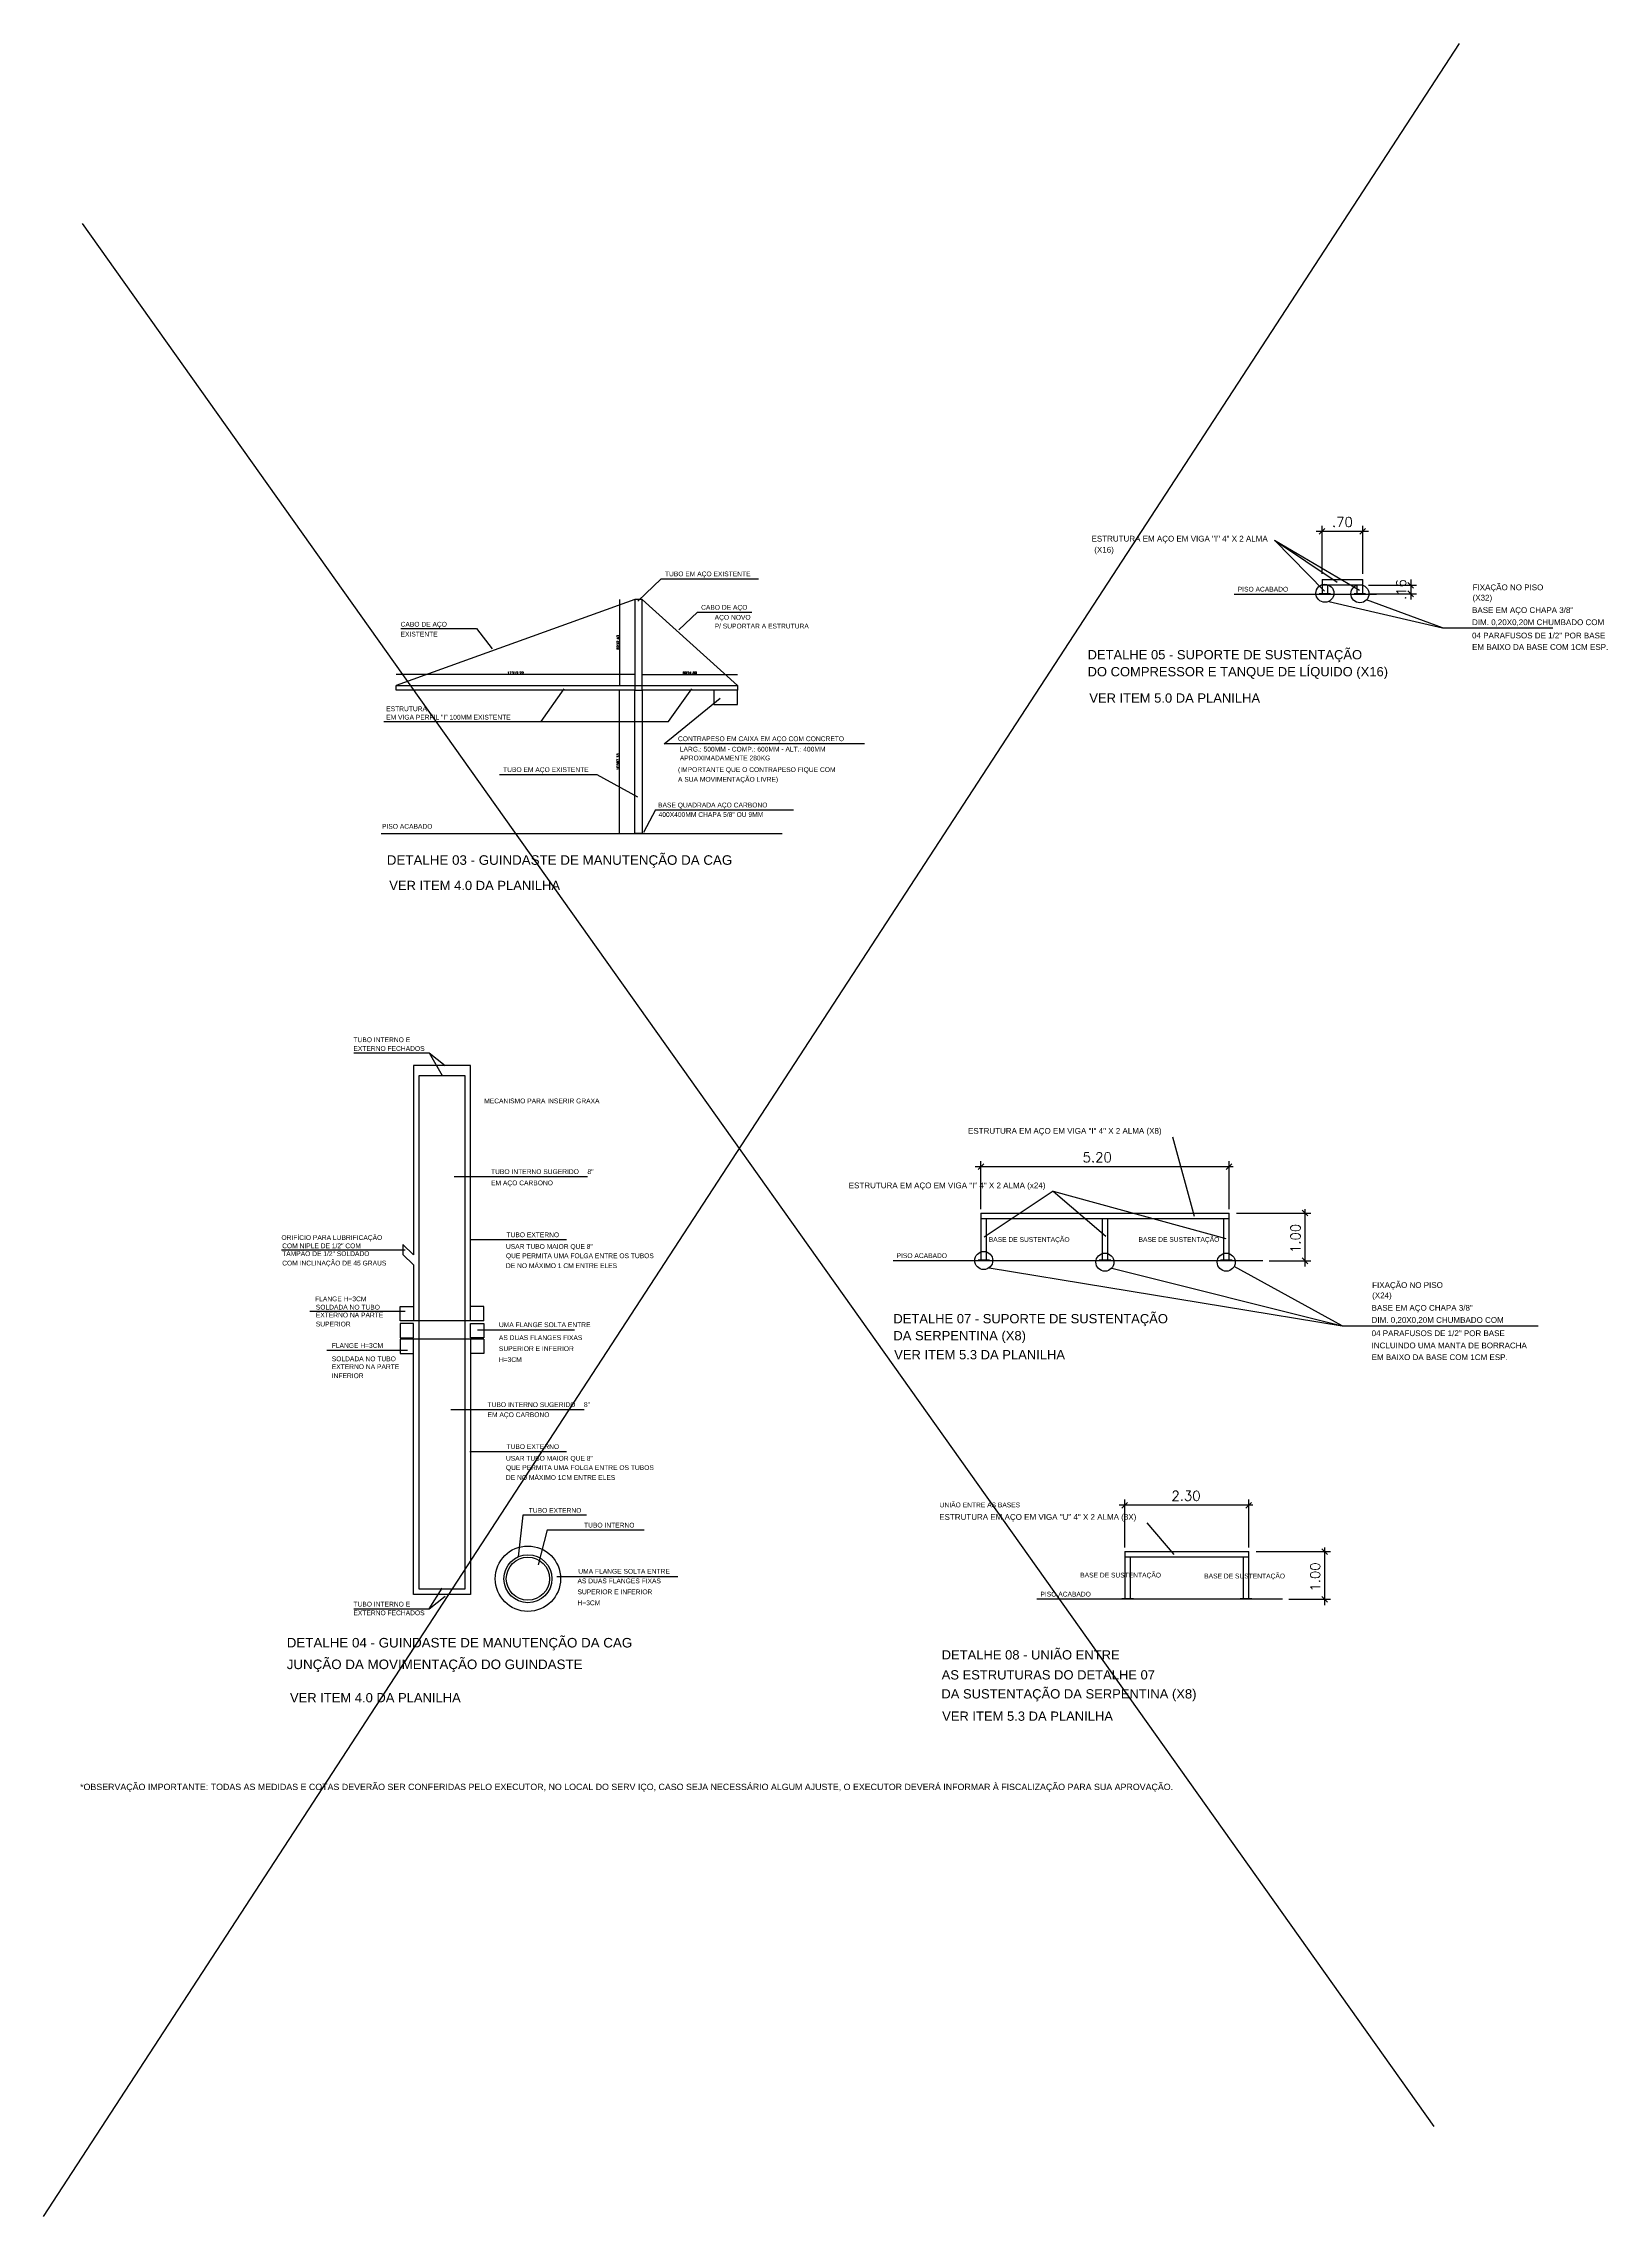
# Model space of a CAD drawing. Header units: millimetres. Extents: x -312439 to 477422, y -331570 to 212570.
# Drawn here: x 229170 to 342564, y -277601 to -119992 of the extents above; entities that cross this region are included whole.
import ezdxf
from ezdxf.enums import TextEntityAlignment as Align

# ---------------------------------------------------------------- set-up
doc = ezdxf.new("R2010")
doc.units = ezdxf.units.MM
doc.linetypes.add('BORDER', pattern=[44.45, 12.7, -6.35, 12.7, -6.35, 0, -6.35])
doc.linetypes.add('CONTINU', pattern=[0])
doc.layers.add('0.1', color=8, linetype='Continuous', lineweight=13)
doc.layers.add('01', color=8, linetype='Continuous')
doc.layers.add('PB TEXTO', color=3, linetype='Continuous')
doc.styles.add('RL_A080E1000', font='arial.ttf', dxfattribs={"width": 1.01, "height": 2})
doc.styles.add('ROMANS', font='romans.shx', dxfattribs={"height": 187.5})
doc.styles.get("Standard").update_dxf_attribs({"font": 'arial.ttf'})
doc.dimstyles.new('Fares Eng - 50', dxfattribs={"dimscale": 2, "dimtxt": 0.085, "dimasz": 0.1, "dimexe": 0.05, "dimexo": 0.05, "dimgap": 0.04, "dimtad": 1, "dimzin": 4, "dimdsep": 46, "dimtxsty": 'ROMANS', "dimblk1": 'OBLIQUE', "dimblk2": 'OBLIQUE', "dimsah": 1, "dimcen": 0.05, "dimdle": 0.05, "dimclrd": 8, "dimclre": 8, "dimclrt": 8, "dimaunit": 1, "dimadec": 0, "dimazin": 0, "dimtfac": 1, "dimtix": 1, "dimtmove": 2, "dimatfit": 0, "dimldrblk": 'OPEN90', "dimfxl": 1, "dimtolj": 1, "dimtzin": 0, "dimarcsym": 0})

# ---------------------------------------------------------------- blocks, each defined once
blk = doc.blocks.new('_OBLIQUE')
at = {"color": 0, "linetype": 'ByBlock'}
blk.add_line((-0.5, -0.5), (0.5, 0.5), dxfattribs=at)
blk = doc.blocks.new('_Open30')
at = {"color": 0, "linetype": 'ByBlock', "lineweight": -2}
for p, q in [((-1, 0), (0, 0)), ((0, 0), (-1, 0)), ((0, 0), (-1, 0))]:
    blk.add_line(p, q, dxfattribs=at)
blk = doc.blocks.new('*D522')
at = {"layer": '0.1', "color": 8, "linetype": 'BORDER', "lineweight": -2, "transparency": 16777216}
blk.add_line((272566, -165751), (272566, -165749), dxfattribs=at)
at = {"layer": '0.1', "color": 8, "linetype": 'CONTINU', "lineweight": -2, "transparency": 16777216}
for p in [(272566, -165749), (279491, -165751)]:
    blk.add_line(p, (279491, -165749), dxfattribs=at)
at = {"layer": 'Defpoints', "color": 0, "linetype": 'CONTINU', "transparency": 16777216}
for p in [(272566, -166547), (279491, -165749), (279491, -166547)]:
    blk.add_point(p, dxfattribs=at)
at = {"layer": '0.1', "color": 8, "linetype": 'CONTINU', "lineweight": -2, "transparency": 16777216, "xscale": 0.04, "yscale": 0.04, "zscale": 0.04, "rotation": 180}
blk.add_blockref('_Open30', (272566, -165749), dxfattribs=at)
at = {"layer": '0.1', "color": 8, "linetype": 'CONTINU', "lineweight": -2, "transparency": 16777216, "xscale": 0.04, "yscale": 0.04, "zscale": 0.04}
blk.add_blockref('_Open30', (279491, -165749), dxfattribs=at)
at = {"layer": '0.1', "color": 7, "linetype": 'CONTINU', "lineweight": -2, "transparency": 16777216, "insert": (276029, -165655), "char_height": 187.5, "attachment_point": 5, "style": 'ROMANS'}
blk.add_mtext('\\A1;6924.89', dxfattribs=at)
blk = doc.blocks.new('_Open90')
at = {"color": 0, "linetype": 'ByBlock', "lineweight": -2}
for p, q in [((0, 0), (-1, 0)), ((-0.5, 0.5), (0, 0)), ((0, 0), (-0.5, -0.5))]:
    blk.add_line(p, q, dxfattribs=at)
blk = doc.blocks.new('*D523')
at = {"layer": '0.1', "color": 8, "linetype": 'CONTINU', "lineweight": -2, "transparency": 16777216}
for p in [(254735, -165751), (272047, -165749)]:
    blk.add_line(p, (254735, -165749), dxfattribs=at)
at = {"layer": '0.1', "color": 8, "linetype": 'BORDER', "lineweight": -2, "transparency": 16777216}
blk.add_line((272047, -165751), (272047, -165749), dxfattribs=at)
at = {"layer": 'Defpoints', "color": 0, "linetype": 'CONTINU', "transparency": 16777216}
for p in [(254735, -165749), (254735, -166547), (272047, -166547)]:
    blk.add_point(p, dxfattribs=at)
at = {"layer": '0.1', "color": 8, "linetype": 'CONTINU', "lineweight": -2, "transparency": 16777216, "xscale": 0.04, "yscale": 0.04, "zscale": 0.04, "rotation": 180}
blk.add_blockref('_Open30', (254735, -165749), dxfattribs=at)
at = {"layer": '0.1', "color": 8, "linetype": 'CONTINU', "lineweight": -2, "transparency": 16777216, "xscale": 0.04, "yscale": 0.04, "zscale": 0.04}
blk.add_blockref('_Open30', (272047, -165749), dxfattribs=at)
at = {"layer": '0.1', "color": 7, "linetype": 'CONTINU', "lineweight": -2, "transparency": 16777216, "insert": (263391, -165655), "char_height": 187.5, "attachment_point": 5, "style": 'ROMANS'}
blk.add_mtext('\\A1;17312.22', dxfattribs=at)
blk = doc.blocks.new('*D524')
at = {"layer": '0.1', "color": 8, "linetype": 'BORDER', "lineweight": -2, "transparency": 16777216}
blk.add_line((270929, -160314), (270927, -160314), dxfattribs=at)
at = {"layer": '0.1', "color": 8, "linetype": 'CONTINU', "lineweight": -2, "transparency": 16777216}
for p in [(270927, -160314), (270929, -166547)]:
    blk.add_line(p, (270927, -166547), dxfattribs=at)
at = {"layer": 'Defpoints', "color": 0, "linetype": 'CONTINU', "transparency": 16777216}
for p in [(272047, -160314), (270927, -166547), (272047, -166547)]:
    blk.add_point(p, dxfattribs=at)
at = {"layer": '0.1', "color": 8, "linetype": 'CONTINU', "lineweight": -2, "transparency": 16777216, "xscale": 0.04, "yscale": 0.04, "zscale": 0.04}
for p, rotation in [((270927, -160314), 90), ((270927, -166547), 270)]:
    blk.add_blockref('_Open30', p, dxfattribs=dict(at, rotation=rotation))
at = {"layer": '0.1', "color": 7, "linetype": 'CONTINU', "lineweight": -2, "transparency": 16777216, "insert": (270833, -163431), "char_height": 187.5, "attachment_point": 5, "rotation": 90, "style": 'ROMANS'}
blk.add_mtext('\\A1;6232.40', dxfattribs=at)
blk = doc.blocks.new('*D525')
at = {"layer": '0.1', "color": 8, "linetype": 'CONTINU', "lineweight": -2, "transparency": 16777216}
for p in [(270929, -166893), (270927, -177280)]:
    blk.add_line(p, (270927, -166893), dxfattribs=at)
at = {"layer": '0.1', "color": 8, "linetype": 'BORDER', "lineweight": -2, "transparency": 16777216}
blk.add_line((270929, -177280), (270927, -177280), dxfattribs=at)
at = {"layer": 'Defpoints', "color": 0, "linetype": 'CONTINU', "transparency": 16777216}
for p in [(270927, -166893), (272047, -166893), (272047, -177280)]:
    blk.add_point(p, dxfattribs=at)
at = {"layer": '0.1', "color": 8, "linetype": 'CONTINU', "lineweight": -2, "transparency": 16777216, "xscale": 0.04, "yscale": 0.04, "zscale": 0.04}
for p, rotation in [((270927, -166893), 90), ((270927, -177280), 270)]:
    blk.add_blockref('_Open30', p, dxfattribs=dict(at, rotation=rotation))
at = {"layer": '0.1', "color": 7, "linetype": 'CONTINU', "lineweight": -2, "transparency": 16777216, "insert": (270833, -172087), "char_height": 187.5, "attachment_point": 5, "rotation": 90, "style": 'ROMANS'}
blk.add_mtext('\\A1;10387.33', dxfattribs=at)

msp = doc.modelspace()

# ---------------------------------------------------------------- linework, layer by layer
at = {"color": 7}
for p, q in [((229170.241, -277600.994), (331828.098, -119992.156)), ((231970.002, -133048.509), (329961.591, -271072.818))]:
    msp.add_line(p, q, dxfattribs=at)
at = {"layer": '0.1', "color": 8, "linetype": 'CONTINU', "lineweight": -2}
for p, q in [((318427.364, -156023.528), (322041.883, -159715.864)), ((318427.364, -156023.528), (324586.585, -159643.373)), ((318427.364, -156023.528), (322957.161, -159054.349)), ((325232.05, -155386.074), (321451.062, -155386.074)), ((321866.555, -158454.112), (321866.555, -154970.581)), ((324816.557, -158454.112), (324816.557, -154970.581)), ((273962.972, -158809.776), (272267.141, -160435.338)), ((273962.972, -158809.776), (281015.382, -158809.776)), ((328294.417, -158869.605), (328294.417, -160323.831)), ((322362.309, -160455.135), (330598.178, -162385.886)), ((330598.178, -162385.886), (325092.257, -160350.355)), ((325232.05, -159285.098), (328709.91, -159285.098)), ((325232.05, -159908.338), (328709.91, -159908.338)), ((276585.353, -161232.47), (275230.78, -162530.914)), ((276585.353, -161232.47), (280532.528, -161232.47)), ((255087.515, -162434.919), (260563.957, -162434.919)), ((260563.957, -162434.919), (261702.025, -163887.601)), ((330598.178, -162385.886), (338607.15, -162385.886)), ((265255.113, -169177.462), (266930.794, -166803.755)), ((274488.955, -169177.462), (276164.636, -166803.755)), ((274166.591, -170785.681), (278241.596, -167464.744)), ((253835.445, -169177.462), (274488.955, -169177.462)), ((288701.966, -170785.681), (274166.591, -170785.681)), ((262229.742, -173004.798), (269282.153, -173004.798)), ((269282.153, -173004.798), (272232.597, -174630.36)), ((273536.556, -175570.194), (272683.912, -177225.329)), ((273536.556, -175570.194), (283536.14, -175570.194)), ((251668.01, -193207.289), (257144.452, -193207.289)), ((257144.452, -193207.289), (258282.52, -194129.224)), ((257144.452, -193207.289), (258067.007, -194839.26)), ((311024.989, -199290.078), (312594.693, -205040.174)), ((315427.381, -201465.446), (296717.289, -201465.446)), ((297132.783, -204533.484), (297132.783, -201049.952)), ((315127.288, -204533.484), (315127.288, -201049.952)), ((258953.34, -202162.548), (268616.996, -202162.548)), ((302377.841, -203242.606), (297373.17, -206580.678)), ((302377.841, -203242.606), (314891.226, -206666.236)), ((302377.841, -203242.606), (306183.25, -206507.251)), ((315669.09, -204823.586), (321045.115, -204823.586)), ((320629.622, -204526.45), (320629.622, -208701.523)), ((246433.959, -207480.093), (255383.847, -207480.093)), ((260073.559, -206741.885), (267099.985, -206741.885)), ((297738.199, -208782.297), (323315.584, -212989.74)), ((306624.399, -208805.613), (323315.584, -212989.74)), ((323315.584, -212989.74), (315496.39, -208697.688)), ((318025.579, -208286.029), (321045.115, -208286.029)), ((248474.815, -211926.849), (255383.847, -211926.849)), ((260632.454, -213293.572), (267658.88, -213293.572)), ((323315.584, -212989.74), (337530.511, -212989.74)), ((249719.455, -214775.256), (255566.294, -214775.256)), ((258699.256, -219062.174), (268362.912, -219062.174)), ((260073.559, -222105.406), (267099.985, -222105.406)), ((263934.202, -226729.992), (263580.574, -229752.406)), ((268531.586, -226729.992), (263934.202, -226729.992)), ((316854.36, -226015.252), (307146.621, -226015.252)), ((307562.114, -229083.29), (307562.114, -225599.759)), ((316554.266, -229083.29), (316554.266, -225599.759)), ((265696.388, -227799.64), (265042.575, -230336.727)), ((265696.388, -227799.64), (272722.814, -227799.64)), ((309152.047, -227294.813), (311128.809, -229593.897)), ((317096.068, -229373.393), (322472.094, -229373.393)), ((322056.6, -229076.257), (322056.6, -233251.329)), ((266386.078, -231176.437), (275156.315, -231176.437)), ((257144.452, -233517.428), (258067.007, -232027.758)), ((257144.452, -233517.428), (258282.52, -232595.493)), ((319452.558, -232835.836), (322472.094, -232835.836)), ((251668.01, -233517.428), (257144.452, -233517.428))]:
    msp.add_line(p, q, dxfattribs=at)
at = {"layer": '0.1', "color": 7, "linetype": 'CONTINU', "lineweight": -2}
for p, q in [((321866.555, -158869.605), (324816.557, -158869.605)), ((321866.555, -158869.605), (321866.555, -159908.338)), ((324816.557, -159908.338), (324816.557, -158869.605)), ((325825.293, -159949.887), (315502.373, -159949.887)), ((322489.795, -159908.338), (321658.808, -159908.338)), ((321658.808, -159908.338), (321658.808, -159949.887)), ((324816.557, -159285.098), (321866.555, -159285.098)), ((322282.048, -159908.338), (322282.048, -159285.098)), ((322489.795, -159949.887), (322489.795, -159908.338)), ((325024.303, -159908.338), (324193.317, -159908.338)), ((324193.317, -159908.338), (324193.317, -159949.887)), ((324401.063, -159285.098), (324401.063, -159908.338)), ((325024.303, -159949.887), (325024.303, -159908.338)), ((297132.783, -204823.586), (315137.488, -204823.586)), ((297132.783, -204823.586), (297132.783, -208244.48)), ((315137.488, -208244.48), (315137.488, -204823.586)), ((315137.488, -205239.079), (297132.783, -205239.079)), ((297548.276, -208244.48), (297548.276, -205239.079)), ((305924.178, -205239.079), (305924.178, -208244.48)), ((306339.672, -208244.48), (306339.672, -205239.079)), ((314721.995, -205239.079), (314721.995, -208244.48)), ((317567.255, -208286.029), (290768.601, -208286.029)), ((297756.022, -208244.48), (296925.036, -208244.48)), ((296925.036, -208244.48), (296925.036, -208286.029)), ((297756.022, -208286.029), (297756.022, -208244.48)), ((306547.418, -208244.48), (305716.432, -208244.48)), ((305716.432, -208244.48), (305716.432, -208286.029)), ((306547.418, -208286.029), (306547.418, -208244.48)), ((315345.235, -208244.48), (314514.249, -208244.48)), ((314514.249, -208244.48), (314514.249, -208286.029)), ((315345.235, -208286.029), (315345.235, -208244.48)), ((307562.114, -229373.393), (316564.467, -229373.393)), ((307562.114, -229373.393), (307562.114, -232794.287)), ((316564.467, -229788.886), (307562.114, -229788.886)), ((307977.607, -232794.287), (307977.607, -229788.886)), ((316148.974, -229788.886), (316148.974, -232794.287)), ((316564.467, -232794.287), (316564.467, -229373.393)), ((318994.233, -232835.836), (301197.933, -232835.836)), ((308185.354, -232794.287), (307354.367, -232794.287)), ((307354.367, -232794.287), (307354.367, -232835.836)), ((308185.354, -232835.836), (308185.354, -232794.287)), ((316772.214, -232794.287), (315941.227, -232794.287)), ((315941.227, -232794.287), (315941.227, -232835.836)), ((316772.214, -232835.836), (316772.214, -232794.287))]:
    msp.add_line(p, q, dxfattribs=at)
at = {"layer": '0.1', "color": 8, "linetype": 'CONTINU', "lineweight": -2}
for centre in [(322074.301, -159866.789), (324608.81, -159908.338), (297340.684, -208261.642), (306124.338, -208382.483), (314922.155, -208382.483)]:
    msp.add_circle(centre, 655.057, dxfattribs=at)
at = {"layer": '01', "color": 7, "lineweight": -2}
for p, q in [((272046.761, -160314.424), (254734.544, -166546.822)), ((253657.707, -177280.396), (282729.691, -177280.396))]:
    msp.add_line(p, q, dxfattribs=at)
at = {"layer": '01', "color": 6, "lineweight": -2}
msp.add_line((279491.015, -166546.822), (272566.128, -160314.424), dxfattribs=at)
at = {"layer": '01', "color": 2, "lineweight": -2}
for p, q in [((255995.871, -207858.465), (255227.235, -207089.83)), ((255227.235, -207089.83), (255227.235, -207816.18)), ((255995.871, -208584.816), (255227.235, -207816.18))]:
    msp.add_line(p, q, dxfattribs=at)
at = {"layer": '01', "color": 7, "lineweight": -2}
for points in [[(272046.761, -166546.822), (272566.128, -166546.822), (272566.128, -160314.424), (272046.761, -160314.424)], [(272046.761, -166893.066), (254734.544, -166893.066), (254734.544, -166546.822), (272046.761, -166546.822)], [(272566.128, -177280.396), (272046.761, -177280.396), (272046.761, -166893.066), (272566.128, -166893.066)], [(272566.128, -166546.822), (279491.015, -166546.822), (279491.015, -166893.066), (272566.128, -166893.066)], [(256418.145, -194839.26), (259715.869, -194839.26), (259715.869, -232105.867), (256418.145, -232105.867)]]:
    msp.add_lwpolyline(points, close=True, dxfattribs=at)
at = {"layer": '01', "color": 3, "lineweight": -2}
msp.add_lwpolyline([(277759.793, -167931.799), (279491.015, -167931.799), (279491.015, -166893.066), (277759.793, -166893.066)], close=True, dxfattribs=at)
at = {"layer": '01', "color": 2, "lineweight": -2}
for points in [[(260124.172, -212638.664), (260124.172, -194129.224), (255995.871, -194129.224), (255995.871, -207858.465)], [(255995.871, -208584.816), (255995.871, -212638.664)], [(261094.154, -212638.664), (255025.889, -212638.664), (255025.889, -211597.968), (255995.871, -211597.968)], [(261094.154, -212638.664), (261094.154, -211597.968), (260124.172, -211597.968)], [(261094.154, -213977.092), (255025.889, -213977.092), (255025.889, -215017.788), (255995.871, -215017.788)], [(260124.172, -213977.092), (260124.172, -232486.532), (255995.871, -232486.532), (255995.871, -213977.092)], [(261094.154, -213977.092), (261094.154, -215017.788), (260124.172, -215017.788)]]:
    msp.add_lwpolyline(points, dxfattribs=at)
at = {"layer": '01', "color": 6, "lineweight": -2}
for points in [[(255995.871, -212830.704), (255025.889, -212830.704), (255025.889, -213871.401), (255995.871, -213871.401)], [(260124.172, -212830.704), (261094.154, -212830.704), (261094.154, -213871.401), (260124.172, -213871.401)]]:
    msp.add_lwpolyline(points, close=True, dxfattribs=at)
for radius in [2370.46, 1740.29]:
    msp.add_circle((264292.223, -231340.539), radius, dxfattribs=at)
at = {"layer": '01', "color": 7, "lineweight": -2}
msp.add_circle((264292.223, -231340.539), 1564.934, dxfattribs=at)

# ---------------------------------------------------------------- block references
at = {"layer": '0.1', "color": 8, "linetype": 'CONTINU', "lineweight": -2, "xscale": 415.493210114332, "yscale": 415.493210114332, "zscale": 415.493210114332}
for p, rotation in [((321866.555, -155386.074), 180), ((328294.417, -159285.098), 270), ((328294.417, -159908.338), 90), ((297132.783, -201465.446), 180), ((320629.622, -204823.586), 270), ((320629.622, -208286.029), 90), ((307562.114, -226015.252), 180), ((322056.6, -229373.393), 270), ((322056.6, -232835.836), 90)]:
    msp.add_blockref('_OBLIQUE', p, dxfattribs=dict(at, rotation=rotation))
for p in [(324816.557, -155386.074), (315127.288, -201465.446), (316554.266, -226015.252)]:
    msp.add_blockref('_OBLIQUE', p, dxfattribs=at)

# ---------------------------------------------------------------- texts
at = {"layer": '0.1', "color": 7, "text_generation_flag": 6}
for s, height, p in [('ESTRUTURA EM AÇO EM VIGA "I" 4" X 2 ALMA', 415.49321, (305154.071, -156116.653)), ('(X16)', 415.4932, (305352.995, -156918.297)), ('TUBO EM AÇO EXISTENTE', 346.24434, (274226.047, -158637.738)), ('FIXAÇÃO NO PISO', 415.49321, (332782.456, -159646.6)), ('CABO DE AÇO', 346.24434, (276848.428, -161060.432)), ('PISO ACABADO', 346.24434, (315755.629, -159747.404)), ('(X32)', 415.4932, (332782.456, -160395.522)), ('CABO DE AÇO', 346.24434, (255062.201, -162288.465)), ('AÇO NOVO', 346.2443, (277830.245, -161786.308)), ('P/ SUPORTAR A ESTRUTURA', 346.24434, (277830.245, -162420.143)), ('BASE EM AÇO CHAPA 3/8" ', 415.49321, (332743.433, -161298.426)), ('DIM. 0,20X0,20M CHUMBADO COM', 415.49321, (332743.433, -162179.77)), ('EXISTENTE', 346.2443, (255062.201, -163004.818)), ('04 PARAFUSOS DE 1/2" POR BASE', 415.49321, (332743.433, -163141.243)), ('EM BAIXO DA BASE COM 1CM ESP.', 415.49321, (332748.49, -163974.993)), ('ESTRUTURA ', 346.2443, (254018.796, -168419.731)), ('EM VIGA PERFIL "I" 100MM EXISTENTE', 346.24434, (254018.796, -169031.008)), ('CONTRAPESO EM CAIXA EM AÇO COM CONCRETO', 346.24434, (275174.596, -170593.656)), ('APROXIMADAMENTE 280KG', 346.24434, (275306.077, -171989.427)), ('LARG.: 500MM - COMP.: 600MM - ALT.: 400MM', 346.24434, (275306.077, -171349.178)), ('TUBO EM AÇO EXISTENTE', 346.24434, (262492.817, -172832.76)), ('A SUA MOVIMENTAÇÃO LIVRE)', 346.24434, (275174.596, -173536.431)), ('(IMPORTANTE QUE O CONTRAPESO FIQUE COM ', 346.24434, (275174.596, -172831.287)), ('BASE QUADRADA AÇO CARBONO ', 346.24434, (273728.058, -175399.665)), ('400X400MM CHAPA 5/8" OU 9MM', 346.24434, (273766.441, -176090.099)), ('PISO ACABADO', 346.24434, (253714.811, -176946.887)), ('TUBO INTERNO E', 346.24434, (251642.697, -192425.974)), ('EXTERNO FECHADOS', 346.24434, (251642.697, -193060.836)), ('MECANISMO PARA INSERIR GRAXA', 346.24434, (261123.706, -196860.384)), ('ESTRUTURA EM AÇO EM VIGA "I" 4" X 2 ALMA (X8)', 415.49321, (296200.188, -199069.641)), ('TUBO INTERNO SUGERIDO', 346.24434, (261619.955, -201990.509)), ('8" ', 346.2443, (268606.69, -201986.724)), ('EM AÇO CARBONO', 346.24434, (261619.955, -202806.889)), ('ESTRUTURA EM AÇO EM VIGA "I" 4" X 2 ALMA (x24)', 415.49321, (287553.04, -203022.169)), ('ORIFÍCIO PARA LUBRIFICAÇÃO ', 346.24434, (246421.839, -206772.089)), ('TUBO EXTERNO', 346.24434, (262740.174, -206569.846)), ('TAMPÃO DE 1/2" SOLDADO', 346.24434, (246475.174, -207939.952)), ('COM NIPLE DE 1/2" COM', 346.24434, (246475.174, -207372.009)), ('QUE PERMITA UMA FOLGA ENTRE OS TUBOS', 346.24434, (262697.843, -208092.856)), ('USAR TUBO MAIOR QUE 8" ', 346.24434, (262697.843, -207415.961)), ('PISO ACABADO', 346.24434, (291021.857, -208083.546)), ('COM INCLINAÇÃO DE 45 GRAUS', 346.24434, (246475.174, -208621.309)), ('DE NO MÁXIMO 1 CM ENTRE ELES', 346.24434, (262697.843, -208810.806)), ('FLANGE H=3CM ', 346.24434, (248861.519, -211218.845)), ('(X24)', 415.4932, (325499.862, -210999.376)), ('FIXAÇÃO NO PISO', 415.49321, (325499.862, -210250.454)), ('SOLDADA NO TUBO', 346.24434, (248914.853, -211818.765)), ('SUPERIOR', 346.2443, (248914.853, -213044.284)), ('EXTERNO NA PARTE', 346.24434, (248914.853, -212386.707)), ('UMA FLANGE SOLTA ENTRE ', 346.24434, (262189.833, -213093.104)), ('BASE EM AÇO CHAPA 3/8" ', 415.49321, (325460.838, -211902.28)), ('DIM. 0,20X0,20M CHUMBADO COM', 415.49321, (325460.838, -212783.624)), ('FLANGE H=3CM ', 346.24434, (250070.597, -214603.218)), ('AS DUAS FLANGES FIXAS ', 346.24434, (262189.833, -214031.25)), ('04 PARAFUSOS DE 1/2" POR BASE', 415.49321, (325460.838, -213745.097)), ('INCLUINDO UMA MANTA DE BORRACHA ', 415.49321, (325460.838, -214629.048)), ('SOLDADA NO TUBO', 346.24434, (250070.597, -215568.724)), ('EXTERNO NA PARTE', 346.24434, (250070.597, -216136.667)), ('SUPERIOR E INFERIOR', 346.24434, (262189.833, -214827.254)), ('H=3CM', 346.2443, (262189.833, -215623.259)), ('EM BAIXO DA BASE COM 1CM ESP.', 415.49321, (325460.838, -215483.533)), ('INFERIOR', 346.2443, (250070.597, -216794.244)), ('TUBO INTERNO SUGERIDO', 346.24434, (261365.871, -218890.136)), ('8" ', 346.2443, (268352.606, -218886.351)), ('EM AÇO CARBONO', 346.24434, (261365.871, -219620.579)), ('TUBO EXTERNO', 346.24434, (262740.174, -221933.368)), ('QUE PERMITA UMA FOLGA ENTRE OS TUBOS', 346.24434, (262697.843, -223456.377)), ('USAR TUBO MAIOR QUE 8" ', 346.24434, (262697.843, -222779.482)), ('DE NO MÁXIMO 1CM ENTRE ELES', 346.24434, (262697.843, -224174.327)), ('TUBO EXTERNO', 346.24434, (264353.423, -226557.953)), ('ESTRUTURA EM AÇO EM VIGA "U" 4" X 2 ALMA (8X)', 415.49321, (294112.025, -227070.335)), ('TUBO INTERNO', 346.24434, (268363.003, -227627.602)), ('AS DUAS FLANGES FIXAS ', 346.24434, (267887.031, -231672.648)), ('UMA FLANGE SOLTA ENTRE ', 346.24434, (267943.457, -230975.969)), ('TUBO INTERNO E', 346.24434, (251642.697, -233356.769)), ('SUPERIOR E INFERIOR', 346.24434, (267887.031, -232468.653)), ('H=3CM', 346.2443, (267887.031, -233264.657)), ('PISO ACABADO', 346.24434, (301451.188, -232633.352)), ('EXTERNO FECHADOS', 346.24434, (251642.697, -233991.631))]:
    msp.add_text(s, height=height, rotation=180, dxfattribs=at).set_placement(p)
at = {"layer": '0.1', "color": 7}
for s, height, p in [('DETALHE 05 - SUPORTE DE SUSTENTAÇÃO ', 673.099, (304866.76, -164659.657)), ('DO COMPRESSOR E TANQUE DE LÍQUIDO (X16)', 673.099, (304866.76, -165891.361)), ('VER ITEM 5.0 DA PLANILHA', 673.099, (304992.852, -167803.405)), ('DETALHE 03 - GUINDASTE DE MANUTENÇÃO DA CAG', 692.48868, (254062.516, -179562.919)), ('VER ITEM 4.0 DA PLANILHA', 673.099, (254239.809, -181394.964)), ('DETALHE 07 - SUPORTE DE SUSTENTAÇÃO ', 673.099, (290788.227, -212817.724)), ('DA SERPENTINA (X8)', 673.099, (290788.227, -214049.428)), ('VER ITEM 5.3 DA PLANILHA', 673.099, (290848.103, -215430.366)), ('DETALHE 04 - GUINDASTE DE MANUTENÇÃO DA CAG', 692.48868, (246808.646, -236328.621)), ('DETALHE 08 - UNIÃO ENTRE ', 673.099, (294289.701, -237199.03)), ('JUNÇÃO DA MOVIMENTAÇÃO DO GUINDASTE', 692.48868, (246808.646, -237897.365)), ('AS ESTRUTURAS DO DETALHE 07 ', 673.099, (294289.701, -238649.188)), ('VER ITEM 4.0 DA PLANILHA', 673.099, (247040.409, -240306.978)), ('VER ITEM 5.3 DA PLANILHA', 673.099, (294324.523, -241644.633))]:
    msp.add_text(s, height=height, dxfattribs=at).set_placement(p)
at = {"layer": '0.1', "color": 3, "text_generation_flag": 6}
for s, p in [('BASE DE SUSTENTAÇÃO', (297704.061, -206910.257)), ('BASE DE SUSTENTAÇÃO', (308562.47, -206910.257)), ('UNIÃO ENTRE AS BASES', (294146.292, -226162.42)), ('BASE DE SUSTENTAÇÃO', (304333.549, -231252.715)), ('BASE DE SUSTENTAÇÃO', (313324.611, -231319.227))]:
    msp.add_text(s, height=346.24434, rotation=180, dxfattribs=at).set_placement(p)
at = {"layer": '0.1', "color": 7, "linetype": 'CONTINU', "lineweight": -2, "char_height": 706.3385, "attachment_point": 5, "style": 'ROMANS'}
for s, insert in [('\\A1;.70', (323341.556, -154700.51)), ('\\A1;5.20', (305567.537, -200779.882)), ('\\A1;2.30', (312004.376, -225329.688))]:
    msp.add_mtext(s, dxfattribs=dict(at, insert=insert))
at = {"layer": '0.1', "color": 7, "linetype": 'CONTINU', "lineweight": -2, "char_height": 706.3385, "attachment_point": 5, "rotation": 90, "style": 'ROMANS'}
for s, insert in [('\\A1;.16', (327608.853, -159596.718)), ('\\A1;1.00', (319944.058, -206664.118)), ('\\A1;1.00', (321371.037, -231213.925))]:
    msp.add_mtext(s, dxfattribs=dict(at, insert=insert))
at = {"layer": '0.1', "color": 7, "insert": (294268.227, -239354.861), "char_height": 673.099, "width": 26252.93679, "attachment_point": 1}
msp.add_mtext('DA SUSTENTAÇÃO DA SERPENTINA (X8)', dxfattribs=at)
at = {"layer": 'PB TEXTO', "color": 7, "ltscale": 0.5, "style": 'RL_A080E1000'}
msp.add_text('*OBSERVAÇÃO IMPORTANTE: TODAS AS MEDIDAS E COTAS DEVERÃO SER CONFERIDAS PELO EXECUTOR, NO LOCAL DO SERV IÇO, CASO SEJA NECESSÁRIO ALGUM AJUSTE, O EXECUTOR DEVERÁ INFORMAR À FISCALIZAÇÃO PARA SUA APROVAÇÃO.', height=458.64521, dxfattribs=at).set_placement((271446.668, -246441.002), align=Align.MIDDLE_CENTER)

# ---------------------------------------------------------------- dimensions: what is measured, and where the dimension line sits
at = {"layer": '0.1', "color": 7, "linetype": 'CONTINU', "lineweight": -2}
for base, p1, p2, picture, middle in [((270927.267, -166546.822), (272046.761, -160314.424), (272046.761, -166546.822), '*D524', (270833.477, -163430.623)), ((270927.267, -166893.066), (272046.761, -177280.396), (272046.761, -166893.066), '*D525', (270833.477, -172086.731))]:
    dim = msp.add_linear_dim(base=base, p1=p1, p2=p2, angle=90, dimstyle='Fares Eng - 50', override={"dimtxt": 0.03, "dimasz": 0.02, "dimexe": 0.02, "dimgap": 0.02, "dimblk1": 'Open30', "dimblk2": 'Open30', "dimdle": 0.02, "dimclrt": 7, "dimfxlon": 1}, dxfattribs=at)
    dim.commit()
    dim.dimension.update_dxf_attribs({"geometry": picture, "text_midpoint": middle})
for base, p1, p2, picture, middle in [((254734.544, -165748.76), (272046.761, -166546.822), (254734.544, -166546.822), '*D523', (263390.653, -165654.97)), ((279491.015, -165748.76), (272566.128, -166546.822), (279491.015, -166546.822), '*D522', (276028.571, -165654.97))]:
    dim = msp.add_linear_dim(base=base, p1=p1, p2=p2, dimstyle='Fares Eng - 50', override={"dimtxt": 0.03, "dimasz": 0.02, "dimexe": 0.02, "dimgap": 0.02, "dimblk1": 'Open30', "dimblk2": 'Open30', "dimdle": 0.02, "dimclrt": 7, "dimfxlon": 1}, dxfattribs=at)
    dim.commit()
    dim.dimension.update_dxf_attribs({"geometry": picture, "text_midpoint": middle})

doc.saveas('drawing.dxf')
